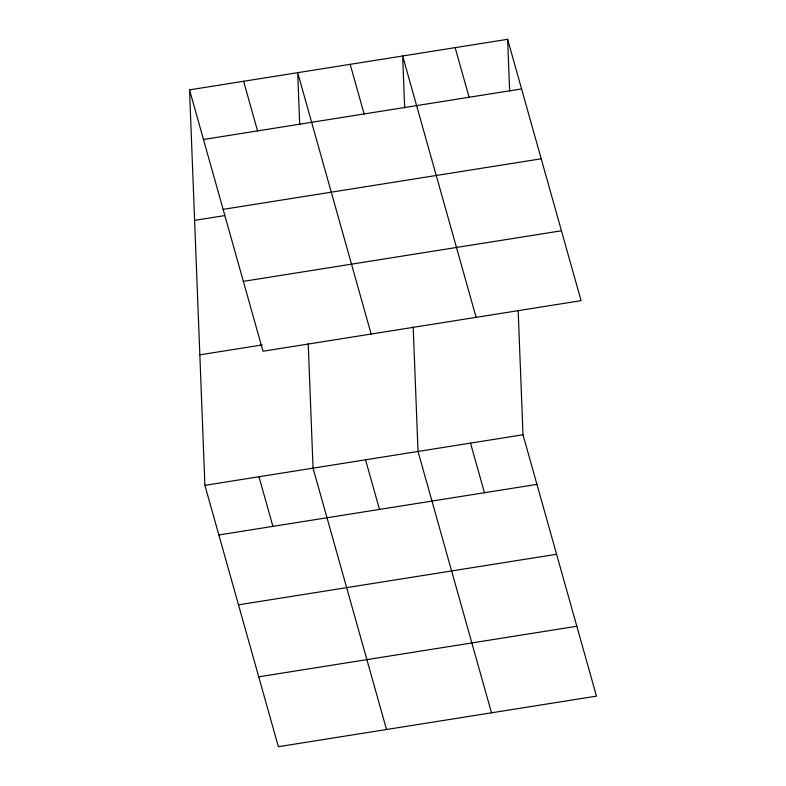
<?xml version="1.0" encoding="UTF-8"?>
<svg xmlns="http://www.w3.org/2000/svg" width="786" height="786" viewBox="0 0 786 786"><rect width="100%" height="100%" fill="white"/><g stroke="black" fill="none" stroke-linecap="round" stroke-linejoin="round"><path stroke-width="1.18" d="M189.534 89.869L507.628 39.3L581.09 300.655L262.996 351.234L189.534 89.869L204.91 485.345L278.372 746.7L596.466 696.131L523.004 434.766L518.161 310.303M203.486 139.495L521.58 88.916M223.126 209.361L541.22 158.792M194.604 220.375L224.649 215.6M243.355 281.359L561.45 230.779M199.831 354.84L262.318 344.907M204.91 485.345L523.004 434.766M218.852 534.961L536.946 484.382M238.492 604.837L556.586 554.258M258.732 676.825L576.826 626.255M455.143 47.641L469.095 97.258M476.12 317.348L402.658 55.993L404.682 107.947M470.509 443.108L484.461 492.734M350.173 64.334L364.124 113.95M491.496 712.814L418.024 451.459L413.19 326.996M371.149 334.04L297.688 72.676L299.712 124.64M365.539 459.8L379.491 509.416M243.611 81.272L257.562 130.898M386.525 729.506L313.054 468.142L308.22 343.688M258.977 476.748L272.929 526.365M507.628 39.3L509.652 91.264"/></g></svg>
